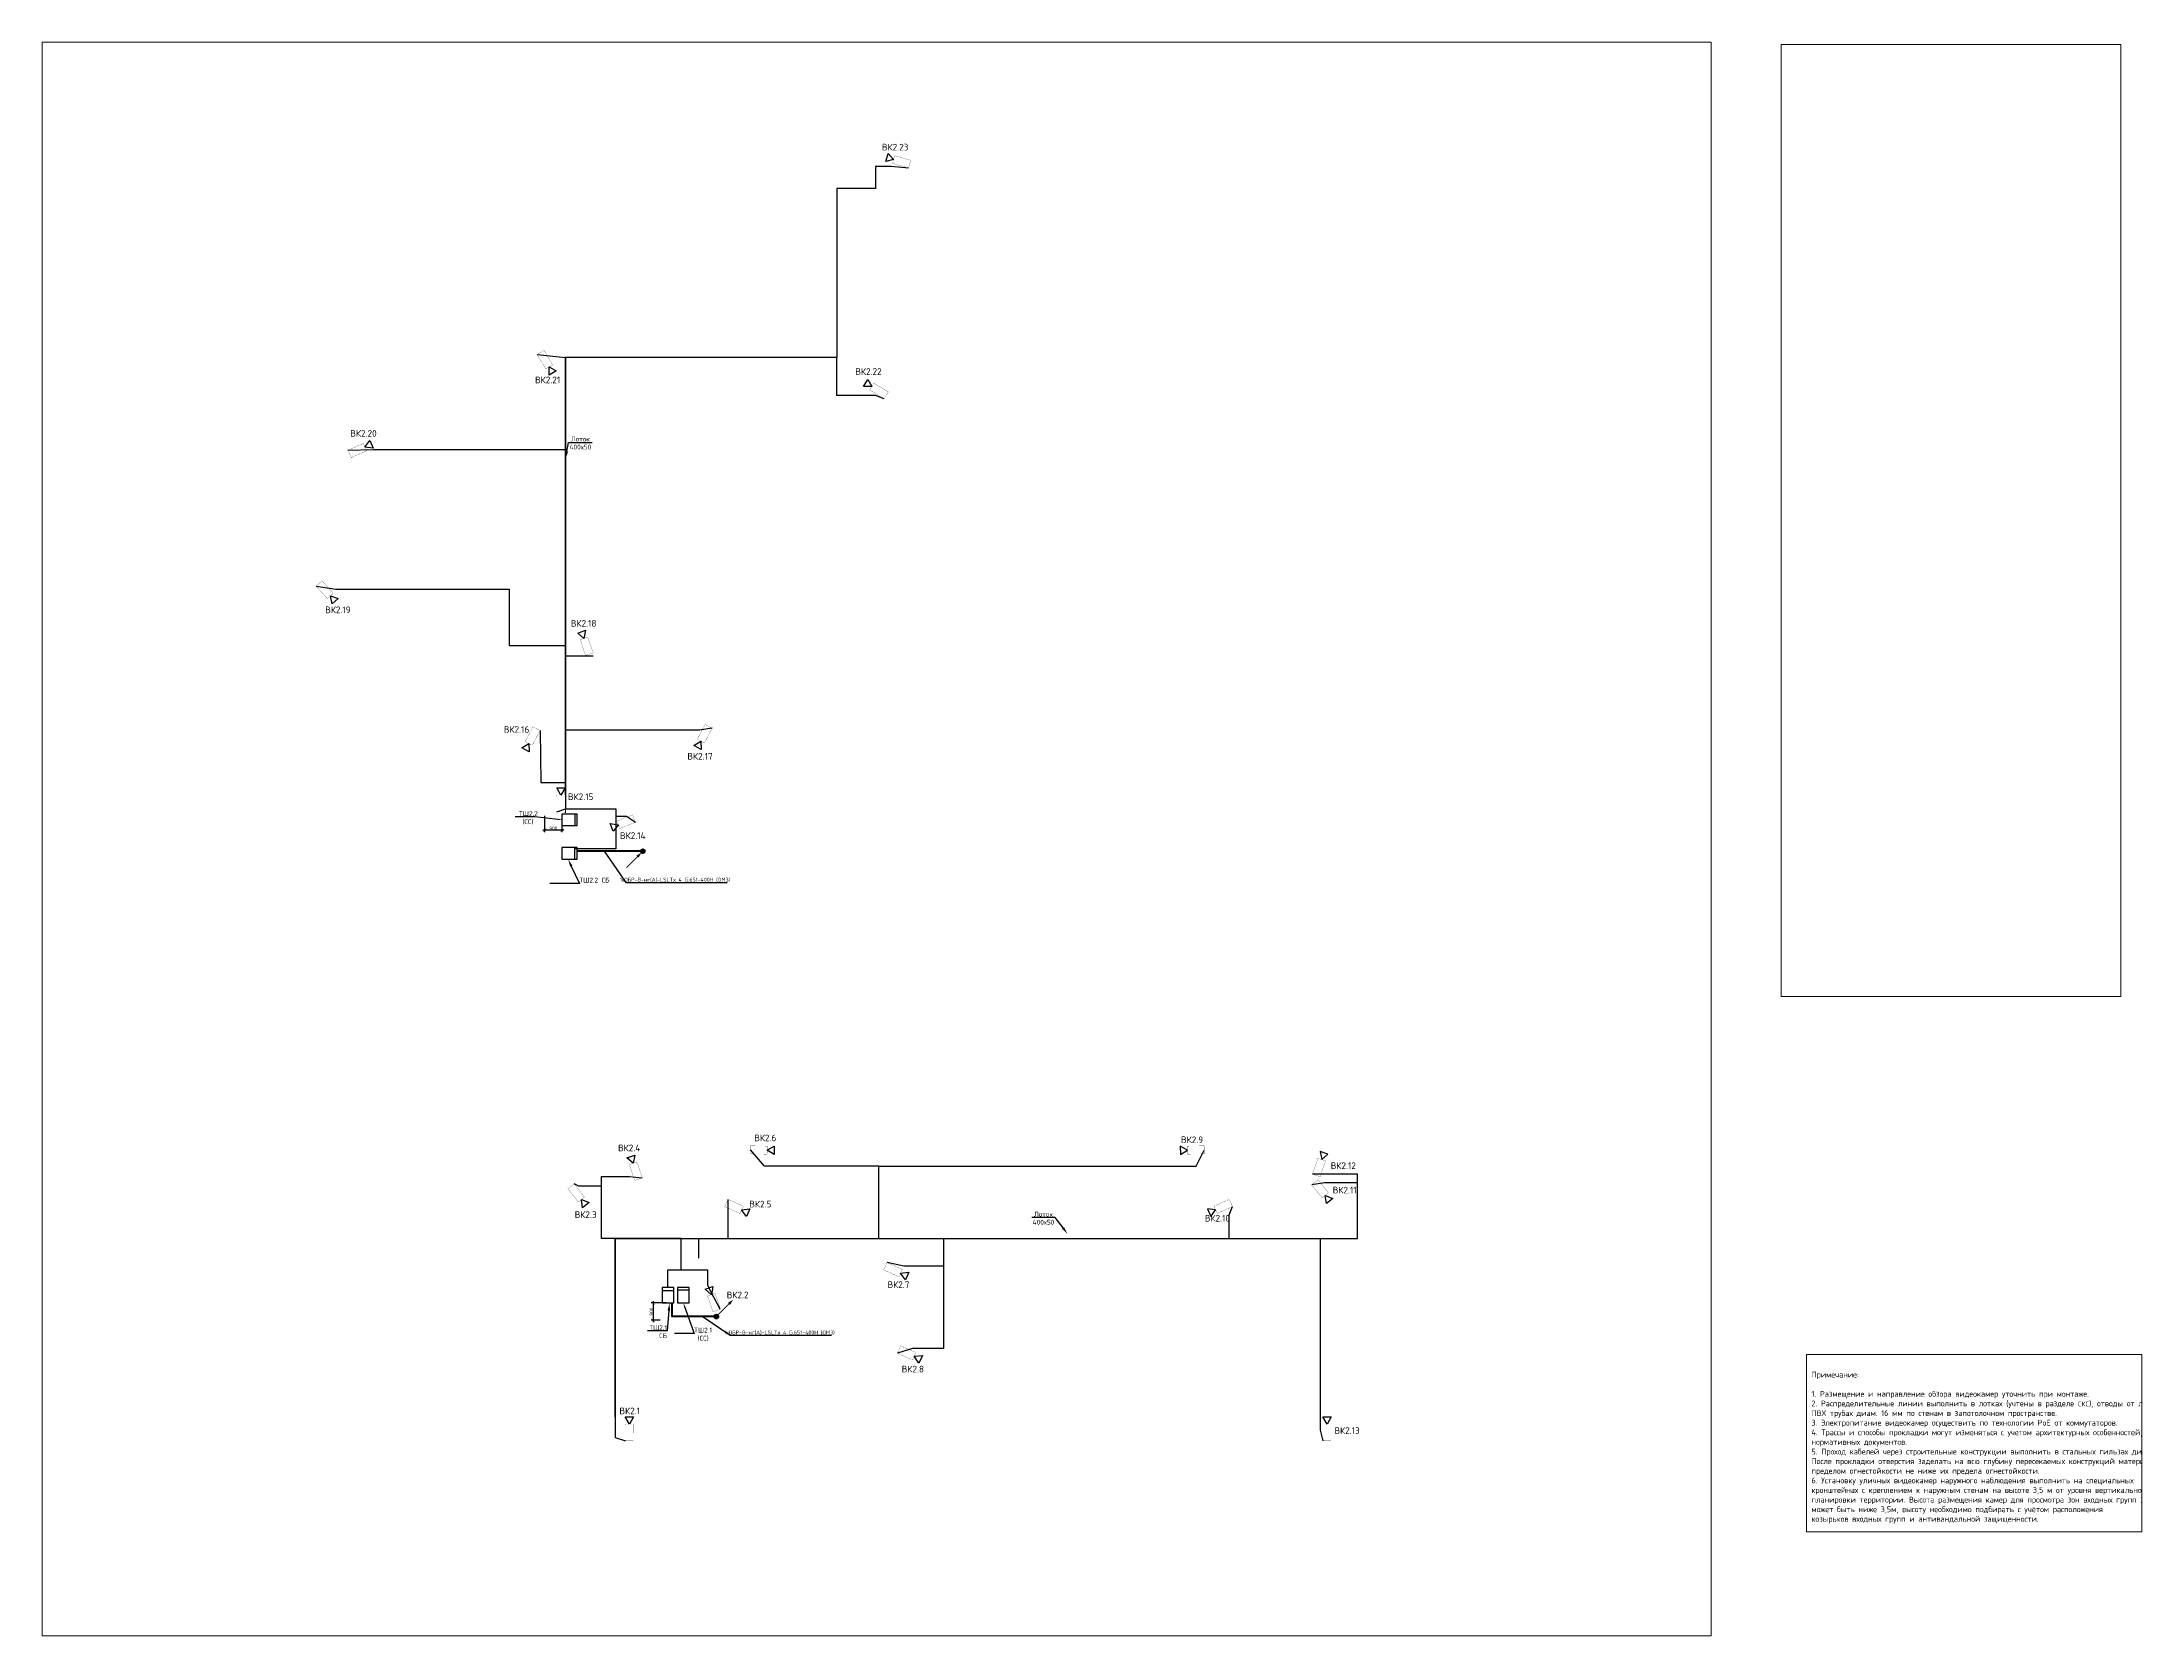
# Paper-space layout 'П2' of a CAD drawing. Header units: millimetres. Extents: x 86 to 1178, y 7 to 836.
# The model-space entities are those that its viewports show. They can reach past a viewport. Long polylines and large blocks are cut down to what shows.
import ezdxf
from ezdxf import colors
from ezdxf.entities.mleader import LeaderData, LeaderLine
from ezdxf.math import Vec2, Vec3

# ---------------------------------------------------------------- set-up
doc = ezdxf.new("R2010")
doc.units = ezdxf.units.MM
doc.layers.add('_СОТ', color=7, linetype='Continuous')
doc.layers.add('СОТ_Кабель_UTP', color=5, linetype='Continuous')
for name, color, linetype, lineweight in [('СС_СКК_Лоток', 151, 'Рабочее в лотке -П-П-', 30), ('СС_СКС_Оборудование', 6, 'Continuous', 30), ('ТСОН текст', 7, 'Continuous', 9), ('шкаф СКС', 94, 'Continuous', 50)]:
    doc.layers.add(name, color=color, linetype=linetype, lineweight=lineweight)
doc.styles.add('BRAZEN-txt', font='isocpeui.ttf')
doc.styles.add('DEN', font='isocpeur.ttf', dxfattribs={"height": 300})
doc.styles.add('ICOCPEUR', font='isocpeur.ttf')
doc.styles.add('KOSTY_STYLE', font='isocpeur.ttf')
doc.linetypes.add('Рабочее в лотке -П-П-', pattern='A,5,[130,ltypeshp.shx,S=0.5,R=0,X=1,Y=0],1,[130,ltypeshp.shx,S=0.75,R=90,X=0.75,Y=0.5],1,[130,ltypeshp.shx,S=0.5,R=0,X=0.5,Y=0],3.25', length=10.25)
doc.dimstyles.new('BRAZEN-Размеры_осевые', dxfattribs={"dimscale": 0, "dimtxt": 350, "dimasz": 150, "dimexe": 100, "dimexo": 100, "dimgap": 70, "dimtad": 1, "dimdec": 0, "dimzin": 0, "dimdsep": 46, "dimtxsty": 'BRAZEN-txt', "dimblk": 'ARCHTICK', "dimcen": 1, "dimdle": 100, "dimadec": 0, "dimazin": 0, "dimtfac": 1, "dimtdec": 0, "dimtofl": 0, "dimtmove": 1, "dimatfit": 3, "dimfxl": 1, "dimtolj": 1, "dimtzin": 0, "dimarcsym": 0})

# ---------------------------------------------------------------- blocks, each defined once
blk = doc.blocks.new('_ARCHTICK')
at = {"color": 0, "linetype": 'ByBlock', "const_width": 0.15}
blk.add_lwpolyline([(-0.5, -0.5), (0.5, 0.5)], dxfattribs=at)
blk = doc.blocks.new('*D44')
at = {"layer": 'Defpoints', "color": 0, "lineweight": 50, "transparency": 16777216}
for p in [(185365, 209783), (184598, 208883), (185065, 208883)]:
    blk.add_point(p, dxfattribs=at)
at = {"layer": 'СС_СКК_Лоток', "color": 0, "linetype": 'Continuous', "lineweight": -2, "transparency": 16777216}
for p, q in [((185265, 209783), (184498, 209783)), ((184598, 209883), (184598, 208783)), ((184965, 208883), (184498, 208883))]:
    blk.add_line(p, q, dxfattribs=at)
at = {"layer": 'СС_СКК_Лоток', "color": 0, "lineweight": -2, "transparency": 16777216, "xscale": 150, "yscale": 150, "zscale": 150}
for p, rotation in [((184598, 209783), 90), ((184598, 208883), 270)]:
    blk.add_blockref('_ARCHTICK', p, dxfattribs=dict(at, rotation=rotation))
at = {"layer": 'СС_СКК_Лоток', "color": 0, "lineweight": 0, "transparency": 16777216, "insert": (184499, 209333), "char_height": 250, "width": 731.08, "attachment_point": 5, "rotation": 90, "style": 'ICOCPEUR'}
blk.add_mtext('\\A1;{\\H0.71429x;900}', dxfattribs=at)
blk = doc.blocks.new('*D45')
at = {"layer": 'Defpoints', "color": 0, "lineweight": 50, "transparency": 16777216}
for p in [(178950, 235207), (179850, 235207), (178950, 234367)]:
    blk.add_point(p, dxfattribs=at)
at = {"layer": 'СС_СКК_Лоток', "color": 0, "linetype": 'Continuous', "lineweight": -2, "transparency": 16777216}
for p, q in [((178950, 235107), (178950, 234267)), ((179850, 235107), (179850, 234267)), ((179950, 234367), (178850, 234367))]:
    blk.add_line(p, q, dxfattribs=at)
at = {"layer": 'СС_СКК_Лоток', "color": 0, "lineweight": -2, "transparency": 16777216, "xscale": 150, "yscale": 150, "zscale": 150, "rotation": 180}
blk.add_blockref('_ARCHTICK', (178950, 234367), dxfattribs=at)
at = {"layer": 'СС_СКК_Лоток', "color": 0, "lineweight": -2, "transparency": 16777216, "xscale": 150, "yscale": 150, "zscale": 150}
blk.add_blockref('_ARCHTICK', (179850, 234367), dxfattribs=at)
at = {"layer": 'СС_СКК_Лоток', "color": 0, "lineweight": 0, "transparency": 16777216, "insert": (179400, 234466), "char_height": 250, "width": 731.08, "attachment_point": 5, "style": 'ICOCPEUR'}
blk.add_mtext('\\A1;{\\H0.71429x;900}', dxfattribs=at)
blk = doc.blocks.new('*U51')
at = {"color": 0}
blk.add_lwpolyline([(-0.7, -0.7, 0, 1.5, 0), (-2.8, -2.8, 2, 2, 0)], format="xyseb", dxfattribs=at)
at = {"color": 0, "const_width": 0.5}
blk.add_lwpolyline([(-8.5, -8.5), (-2.8, -2.8)], dxfattribs=at)
at = {"color": 0, "lineweight": 50, "ltscale": 100}
for radius in [1, 0.5]:
    blk.add_circle((0, 0), radius, dxfattribs=at)
blk = doc.blocks.new('*U52')
at = {"color": 0, "const_width": 0.5}
blk.add_lwpolyline([(0.7, 0.7), (6.6, 6.6)], dxfattribs=at)
at = {"color": 0}
blk.add_lwpolyline([(8.7, 8.7, 0, 1.5, 0), (6.6, 6.6, 2, 2, 0)], format="xyseb", dxfattribs=at)
at = {"color": 0, "lineweight": 50, "ltscale": 100}
for radius in [1, 0.5]:
    blk.add_circle((0, 0), radius, dxfattribs=at)
blk = doc.blocks.new('камера внутренняя')
at = {"color": 0}
blk.add_wipeout([(1951939, -2424562), (1952808, -2424562), (1952808, -2424771), (1953178, -2424557), (1953178, -2424989), (1952808, -2424771), (1952808, -2424979), (1951939, -2424979)], dxfattribs=at)
at = {"layer": 'шкаф СКС', "color": 0, "lineweight": 25}
for p, q in [((1952808, -2424771), (1953178, -2424557)), ((1953178, -2424989), (1952808, -2424771)), ((1953178, -2424557), (1953178, -2424989))]:
    blk.add_line(p, q, dxfattribs=at)
at = {"layer": 'шкаф СКС', "color": 0, "lineweight": 25, "const_width": 10.8}
blk.add_lwpolyline([(1951939, -2424562), (1952808, -2424562), (1952808, -2424979), (1951939, -2424979), (1951939, -2424562)], dxfattribs=at)

msp = doc.modelspace()

# ---------------------------------------------------------------- linework, layer by layer
at = {"layer": '_СОТ', "color": 4, "lineweight": 50, "ltscale": 100}
for points in [[(184058.054, 233271.557), (180649.996, 233271.557)], [(187876.846, 209075.928), (185579.852, 209075.928), (185579.852, 209782.653)]]:
    msp.add_lwpolyline(points, dxfattribs=at)
at = {"layer": 'СС_СКК_Лоток', "ltscale": 100}
for points in [[(180032.284, 235261.314), (180032.284, 258978.727)], [(182611.786, 203854.468), (182611.786, 213130.538), (219287.839, 213130.538), (219287.839, 203450.301)]]:
    msp.add_lwpolyline(points, dxfattribs=at)
at = {"layer": 'СС_СКК_Лоток', "ltscale": 75}
msp.add_lwpolyline([(186970.132, 212121.576), (186970.131, 213130.538)], dxfattribs=at)
at = {"layer": 'СС_СКС_Оборудование', "color": 180}
for p, q in [((180528.003, 235206.575), (180528.003, 234606.575)), ((185864.936, 210460.66), (186464.936, 210460.66))]:
    msp.add_line(p, q, dxfattribs=at)
at = {"layer": 'СС_СКС_Оборудование', "color": 3}
for p, q in [((180504.185, 233461.557), (180504.185, 232861.557)), ((185064.936, 210436.841), (185664.936, 210436.841))]:
    msp.add_line(p, q, dxfattribs=at)
at = {"layer": 'СС_СКС_Оборудование', "color": 180}
for points in [[(180649.996, 235206.575), (179849.996, 235206.575), (179849.996, 234606.575), (180649.996, 234606.575)], [(185864.936, 210582.653), (185864.936, 209782.653), (186464.936, 209782.653), (186464.936, 210582.653)]]:
    msp.add_lwpolyline(points, close=True, dxfattribs=at)
at = {"layer": 'СС_СКС_Оборудование', "color": 3}
for points in [[(180649.996, 233461.557), (179849.996, 233461.557), (179849.996, 232861.557), (180649.996, 232861.557)], [(185064.936, 210582.653), (185064.936, 209782.653), (185664.936, 209782.653), (185664.936, 210582.653)]]:
    msp.add_lwpolyline(points, close=True, dxfattribs=at)

# ---------------------------------------------------------------- block references
at = {"layer": '_СОТ', "color": 6, "lineweight": 30}
for p, rotation in [((1384847.482, -2608644.953, 0), 163.5801692736808), ((617435.578, -2827266.35, 0), 148.9337721844155), ((-2606318.392, 1663977.671, 0), 24.23070480376269), ((626681.582, 3325900.157, 0), 312.6778638816889), ((-1471561.813, -2394225.879, 0), 109.0942090923875), ((3232502.409, 841974.53, 0), 242.3231175673256), ((3241452.459, 842094.741, 0), 242.3231175673256), ((2882566.858, -1315882.608), 201.2839406958034), ((-1466509.088, -2423083.024, 0), 109.1484713275475), ((-1731572.951, 2666922.94, 0), 359.277853928415), ((879339.153, 3249153.34, 0), 308.1889208091715), ((-596430.176, 3227228.709, 0), 335.7695385119384), ((918022.157, 3249369.17, 0), 308.1889208091715)]:
    msp.add_blockref('камера внутренняя', p, dxfattribs=dict(at, rotation=rotation))
at = {"layer": '_СОТ', "color": 6, "lineweight": 30, "xscale": -1}
for p, rotation in [((2134471.344, 2666922.94, 0), 0.7221460715850015), ((999469.489, 3227228.709, 0), 24.23046148806159)]:
    msp.add_blockref('камера внутренняя', p, dxfattribs=dict(at, rotation=rotation))
at = {"layer": 'СС_СКК_Лоток', "color": 5, "xscale": 100, "yscale": 100, "zscale": 100}
msp.add_blockref('*U52', (187876.846, 209075.928), dxfattribs=at)

# ---------------------------------------------------------------- texts
at = {"layer": '_СОТ', "color": 7, "lineweight": 25, "insert": (182840.192, 204347.143), "char_height": 347.4358, "width": 1248.59224, "attachment_point": 1, "style": 'KOSTY_STYLE'}
msp.add_mtext('ВК2.1', dxfattribs=at)
at = {"layer": 'ТСОН текст', "lineweight": 0, "insert": (154149.479, -55863.169), "char_height": 300, "width": 17257.07482, "attachment_point": 4, "style": 'KOSTY_STYLE'}
msp.add_mtext('Примечание:\\P{\\L\\P}1. Размещение и направление обзора видеокамер уточнить при монтаже. \\P\\pxt47.573;2. Распределительные линии выполнить в лотках (учтены в разделе {\\H0.83333x;СКС}), отводы от лотков в ПВХ трубах диам. 16 мм по стенам в запотолочном пространстве. \\P3. Электропитание видеокамер осуществить по технологии PoE от коммутаторов.\\P4. Трассы и способы прокладки могут изменяться с учетом архитектурных особенностей, с учетом нормативных документов.\\P\\ptz;5. Проход кабелей через строительные конструкции выполнить в стальных гильзах диам. 20 мм. \\PПосле прокладки отверстия заделать на всю глубину пересекаемых конструкций материалом с пределом огнестойкости не ниже их предела огнестойкости.\\P6. Установку уличных видеокамер наружного наблюдения выполнить на специальных кронштейнах с креплением к наружным стенам на высоте 3,5 м от уровня вертикальной планировки территории. Высота размещения камер для просмотра зон входных групп здания может быть ниже 3,5м, высоту необходимо подбирать с учётом расположения\\Pкозырьков входных групп и антивандальной защищенности.', dxfattribs=at)

# ---------------------------------------------------------------- dimensions: what is measured, and where the dimension line sits
at = {"layer": 'СС_СКК_Лоток', "color": 7, "lineweight": 0}
for base, p1, p2, angle, picture, middle in [((178949.997, 234366.557), (179849.996, 235206.572), (178949.997, 235206.55), 180, '*D45', (179399.997, 234465.843)), ((184598.229, 208882.684), (185364.936, 209782.653), (185064.95, 208882.684), 270, '*D44', (184498.943, 209332.668))]:
    dim = msp.add_linear_dim(base=base, p1=p1, p2=p2, angle=angle, text='{\\H0.71429x;<>}', dimstyle='BRAZEN-Размеры_осевые', override={"dimscale": 1, "dimtxt": 250, "dimgap": 10, "dimtxsty": 'ICOCPEUR'}, dxfattribs=at)
    dim.commit()
    dim.dimension.update_dxf_attribs({"geometry": picture, "text_midpoint": middle})

# ---------------------------------------------------------------- leaders
at = {"layer": '_СОТ'}
ml = msp.add_multileader_mtext('Standard', dxfattribs=at)
ml.set_content('ТШ2.2\\P (СС)', color=256, style='KOSTY_STYLE')
ml.set_leader_properties()
ml.build(insert=Vec2(0, 0))
ml.multileader.update_dxf_attribs({"has_dogleg": 0, "text_left_attachment_type": 6, "text_right_attachment_type": 6, "dogleg_length": 100, "arrow_head_size": 200})
ctx = ml.context
ctx.base_point, ctx.char_height, ctx.arrow_head_size, ctx.landing_gap_size, ctx.plane_origin = Vec3(177616.054, 235055.557), 250, 200, 0, Vec3(184103.867, 232158.37)
ctx.left_attachment, ctx.right_attachment = 6, 6
notes = []
notes.append((ctx, [(0, (1, 1, 0), (178541.054, 235055.557), (-1, 0), 100, [(0, [(179849.996, 234906.575)], 0, [])])]))
ctx.mtext.insert, ctx.mtext.width, ctx.mtext.flow_direction = Vec3(177616.054, 235355.557), 1520.83746, 5
ml = msp.add_multileader_mtext('Standard', dxfattribs=at)
ml.set_content('ТШ2.2 СБ', color=256, style='KOSTY_STYLE')
ml.set_leader_properties()
ml.build(insert=Vec2(0, 0))
ml.multileader.update_dxf_attribs({"has_dogleg": 0, "text_left_attachment_type": 6, "text_right_attachment_type": 6, "dogleg_length": 100, "arrow_head_size": 400})
ctx = ml.context
ctx.base_point, ctx.char_height, ctx.arrow_head_size, ctx.landing_gap_size, ctx.plane_origin = Vec3(180756.834, 231595.069, 0), 250, 400, 0, Vec3(182398.846, 230480.118, 0)
ctx.left_attachment, ctx.right_attachment = 6, 6
notes.append((ctx, [(1, (1, 1, 0), (180656.834, 231595.069, 0), (1, 0), 100, [(0, [(180169.713, 232861.377, 0)], 0, [])])]))
ctx.mtext.insert, ctx.mtext.defined_height, ctx.mtext.flow_direction = Vec3(180756.834, 231895.069, 0), 339.116, 5
ml = msp.add_multileader_mtext('Standard', dxfattribs=at)
ml.set_content('ТШ2.1\\P СБ', color=256, style='KOSTY_STYLE')
ml.set_leader_properties()
ml.build(insert=Vec2(0, 0))
ml.multileader.update_dxf_attribs({"has_dogleg": 0, "text_left_attachment_type": 6, "text_right_attachment_type": 6, "dogleg_length": 100, "arrow_head_size": 400})
ctx = ml.context
ctx.base_point, ctx.char_height, ctx.arrow_head_size, ctx.landing_gap_size, ctx.plane_origin = Vec3(184545.949, 208328.496, 0), 250, 400, 0, Vec3(185303.501, 207116.244, 0)
ctx.left_attachment, ctx.right_attachment, ctx.text_align_type = 6, 6, 2
notes.append((ctx, [(0, (1, 1, 0), (185420.949, 208328.496, 0), (-1, 0), 100, [(0, [(185441.807, 209782.653, 0)], 0, [])])]))
ctx.mtext.insert, ctx.mtext.defined_height, ctx.mtext.alignment, ctx.mtext.flow_direction = Vec3(185320.949, 208628.496, 0), 339.116, 3, 5
ml = msp.add_multileader_mtext('Standard', dxfattribs=at)
ml.set_content('ТШ2.1\\P (СС)', color=256, style='KOSTY_STYLE')
ml.set_leader_properties()
ml.build(insert=Vec2(0, 0))
ml.multileader.update_dxf_attribs({"has_dogleg": 0, "text_left_attachment_type": 6, "text_right_attachment_type": 6, "dogleg_length": 100, "arrow_head_size": 200})
ctx = ml.context
ctx.base_point, ctx.char_height, ctx.arrow_head_size, ctx.landing_gap_size, ctx.plane_origin = Vec3(186726.054, 208197.557), 250, 200, 0, Vec3(193163.867, 205300.37)
ctx.left_attachment, ctx.right_attachment = 6, 6
notes.append((ctx, [(1, (1, 1, 0), (186626.054, 208197.557), (1, 0), 100, [(0, [(186164.936, 209782.653)], 0, [])])]))
ctx.mtext.insert, ctx.mtext.width, ctx.mtext.flow_direction = Vec3(186726.054, 208497.557), 1520.83746, 5
at = {"layer": 'СС_СКК_Лоток', "color": 7}
ml = msp.add_multileader_mtext('Standard', dxfattribs=at)
ml.set_content('Лоток\\P400х50', color=7, style='ICOCPEUR')
ml.set_leader_properties()
ml.build(insert=Vec2(0, 0))
ml.multileader.update_dxf_attribs({"text_left_attachment_type": 6, "text_right_attachment_type": 6, "dogleg_length": 100, "arrow_head_size": 400})
ctx = ml.context
ctx.base_point, ctx.char_height, ctx.arrow_head_size, ctx.landing_gap_size, ctx.plane_origin = Vec3(180298.06, 254529.557), 250, 400, 0, Vec3(185885.164, 252567.396)
ctx.left_attachment, ctx.right_attachment, ctx.text_align_type = 6, 6, 1
notes.append((ctx, [(1, (1, 1, 0), (180198.06, 254529.557), (1, 0), 100, [(0, [(180032.284, 253667.964)], 0, [])])]))
ctx.mtext.insert, ctx.mtext.width, ctx.mtext.alignment, ctx.mtext.flow_direction = Vec3(180810.56, 254829.557), 2467.27373, 2, 5
ml = msp.add_multileader_mtext('Standard', dxfattribs=at)
ml.set_content('Лоток\\P400х50', color=7, style='ICOCPEUR')
ml.set_leader_properties()
ml.build(insert=Vec2(0, 0))
ml.multileader.update_dxf_attribs({"text_left_attachment_type": 6, "text_right_attachment_type": 6, "dogleg_length": 100, "arrow_head_size": 400})
ctx = ml.context
ctx.base_point, ctx.char_height, ctx.arrow_head_size, ctx.landing_gap_size, ctx.plane_origin = Vec3(204380.357, 214225.948), 250, 400, 0, Vec3(209967.461, 212263.787)
ctx.left_attachment, ctx.right_attachment, ctx.text_align_type = 6, 6, 1
notes.append((ctx, [(0, (1, 1, 0), (205505.357, 214225.948), (-1, 0), 100, [(0, [(206146.155, 213364.439)], 0, [])])]))
ctx.mtext.insert, ctx.mtext.width, ctx.mtext.alignment, ctx.mtext.flow_direction = Vec3(204892.857, 214525.948), 2467.27373, 2, 5
for ctx, leaders in notes:
    for number, flags, end, landing, length, lines in leaders:
        leader = LeaderData()
        leader.index, (leader.has_last_leader_line, leader.has_dogleg_vector, leader.attachment_direction) = number, flags
        leader.last_leader_point, leader.dogleg_vector, leader.dogleg_length = Vec3(end), Vec3(landing), length
        for number, points, colour, breaks in lines:
            line = LeaderLine()
            line.index, line.vertices, line.color, line.breaks = number, Vec3.list(points), colors.encode_raw_color(colour), breaks
            leader.lines.append(line)
        ctx.leaders.append(leader)

# ---------------------------------------------------------------- next in the draw order: linework, layer by layer
at = {"layer": 'СОТ_Кабель_UTP', "ltscale": 100}
for points in [[(185364.936, 210582.653), (185364.936, 211502.496), (186058.821, 211502.496), (186058.821, 213130.538), (181905.561, 213130.538), (181905.561, 216362.974), (183368.906, 216362.974), (184030.52, 216293.317)], [(185364.936, 210582.653), (185364.936, 211502.496), (186058.821, 211502.496), (186058.821, 213130.538), (181905.561, 213130.538), (181905.561, 215863.006), (180737.194, 215863.006), (180489.152, 215974.191)]]:
    msp.add_lwpolyline(points, dxfattribs=at)

# ---------------------------------------------------------------- next in the draw order: block references
at = {"layer": '_СОТ', "color": 6, "lineweight": 30}
for p, rotation in [((1273479.703, 3173159.277, 0), 300.5753594734403), ((-2238752.217, -1724310.906, 0), 90.18214063956484), ((-588162.393, 3223939.203, 0), 335.7695385119384), ((-587454.608, 3219611.991, 0), 335.7695385119384), ((-2245821.764, -1743830.161, 0), 89.87043108582506), ((-2209543.174, -1743830.161, 0), 89.87043108582506)]:
    msp.add_blockref('камера внутренняя', p, dxfattribs=dict(at, rotation=rotation))
at = {"layer": '_СОТ', "color": 6, "lineweight": 30, "xscale": -1, "rotation": 250.8515286724524}
msp.add_blockref('камера внутренняя', (1869419.737, -2422890.635, 0), dxfattribs=at)

# ---------------------------------------------------------------- next in the draw order: texts
at = {"layer": '_СОТ', "color": 7, "lineweight": 25, "char_height": 347.4358, "width": 1248.59224, "attachment_point": 1, "style": 'KOSTY_STYLE'}
for s, insert in [('ВК2.23', (196489.413, 270054.406)), ('ВК2.22', (195106.885, 258387.521)), ('ВК2.20', (168844.562, 255171.81)), ('ВК2.19', (167536.421, 245997.674)), ('ВК2.18', (180312.815, 245295.402)), ('ВК2.16', (176828.611, 239777.191)), ('ВК2.17', (186375.731, 238382.831)), ('ВК2.14', (182867.672, 234257.629)), ('ВК2.6', (189848.371, 218540.701)), ('ВК2.9', (212045.329, 218442.676)), ('ВК2.4', (182768.533, 218019.892)), ('ВК2.3', (180513.999, 214553.737)), ('ВК2.5', (189595.86, 215098.025)), ('ВК2.10', (213281.509, 214363.421))]:
    msp.add_mtext(s, dxfattribs=dict(at, insert=insert))

# ---------------------------------------------------------------- next in the draw order: leaders
at = {"color": 7}
ml = msp.add_multileader_mtext('Standard', dxfattribs=at)
ml.set_content('1х{\\C256;ОБР-В-нг(А)-LSLTx 4 G.651-400H (OM3) }', color=7, style='DEN')
ml.set_leader_properties()
ml.set_arrow_properties(name='ARCHTICK')
ml.build(insert=Vec2(0, 0))
ml.multileader.update_dxf_attribs({"has_dogleg": 0, "text_left_attachment_type": 6, "text_right_attachment_type": 6, "dogleg_length": 172.052, "arrow_head_size": 100})
ctx = ml.context
ctx.base_point, ctx.char_height, ctx.arrow_head_size, ctx.plane_origin = Vec3(183166.384, 231652.211), 200, 100, Vec3(188651.635, 231819.801)
ctx.left_attachment, ctx.right_attachment, ctx.text_align_type = 6, 6, 1
notes = []
notes.append((ctx, [(1, (1, 1, 0), (182994.331, 231652.211), (1, 0), 172.052, [(1, [(182042.261, 233272.961)], 0, [])])]))
ctx.mtext.insert, ctx.mtext.width, ctx.mtext.alignment, ctx.mtext.flow_direction = Vec3(185728.384, 231892.211), 5217.53675, 2, 5
ctx.mtext.has_bg_fill, ctx.mtext.bg_color, ctx.mtext.bg_scale_factor, ctx.mtext.bg_transparency, ctx.mtext.use_window_bg_color = 1, -1027028792, 1.5, 0, 1
ml = msp.add_multileader_mtext('Standard', dxfattribs=at)
ml.set_content('1х{\\C256;ОБР-В-нг(А)-LSLTx 4 G.651-400H (OM3)}', color=7, style='DEN')
ml.set_leader_properties()
ml.set_arrow_properties(name='ARCHTICK')
ml.build(insert=Vec2(0, 0))
ml.multileader.update_dxf_attribs({"has_dogleg": 0, "text_left_attachment_type": 6, "text_right_attachment_type": 6, "dogleg_length": 172.052, "arrow_head_size": 100})
ctx = ml.context
ctx.base_point, ctx.char_height, ctx.arrow_head_size, ctx.plane_origin = Vec3(188602.412, 208110.782), 200, 100, Vec3(194087.664, 208278.372)
ctx.left_attachment, ctx.right_attachment, ctx.text_align_type = 6, 6, 1
notes.append((ctx, [(1, (1, 1, 0), (188430.36, 208110.782), (1, 0), 172.052, [(1, [(187188.287, 209069.655)], 0, [])])]))
ctx.mtext.insert, ctx.mtext.width, ctx.mtext.alignment, ctx.mtext.flow_direction = Vec3(191164.412, 208350.782), 5217.53675, 2, 5
ctx.mtext.has_bg_fill, ctx.mtext.bg_color, ctx.mtext.bg_scale_factor, ctx.mtext.bg_transparency, ctx.mtext.use_window_bg_color = 1, -1027028792, 1.5, 0, 1
for ctx, leaders in notes:
    for number, flags, end, landing, length, lines in leaders:
        leader = LeaderData()
        leader.index, (leader.has_last_leader_line, leader.has_dogleg_vector, leader.attachment_direction) = number, flags
        leader.last_leader_point, leader.dogleg_vector, leader.dogleg_length = Vec3(end), Vec3(landing), length
        for number, points, colour, breaks in lines:
            line = LeaderLine()
            line.index, line.vertices, line.color, line.breaks = number, Vec3.list(points), colors.encode_raw_color(colour), breaks
            leader.lines.append(line)
        ctx.leaders.append(leader)

# ---------------------------------------------------------------- next in the draw order: linework, layer by layer
at = {"layer": 'СОТ_Кабель_UTP', "ltscale": 100}
for points in [[(197875.465, 268795.663), (196978.881, 268881.485), (196154.815, 268881.485), (196154.815, 267725.585), (194140.755, 267725.585), (194140.755, 258950.83), (180032.284, 258950.83), (180032.284, 235470.605), (182644.643, 235470.605), (182644.643, 233391.13), (180504.185, 233391.13)], [(178562.82, 259099.31), (180032.284, 258950.83), (180032.284, 235470.605), (182644.643, 235470.605), (182644.643, 233391.13), (180504.185, 233391.13)], [(196603.765, 256800.39), (196154.815, 256976.557), (194140.755, 256976.557), (194140.755, 258950.83), (180032.284, 258950.83), (180032.284, 235470.605), (182644.643, 235470.605), (182644.643, 233391.13), (180504.185, 233391.13)], [(168724.161, 254117.428), (170058.876, 254162.89), (180032.284, 254162.89), (180032.284, 235470.605), (182644.643, 235470.605), (182644.643, 233391.13), (180504.185, 233391.13)], [(167065.847, 247046.175), (168084.291, 246902.572), (177106.75, 246902.572), (177106.75, 243968.357), (180032.284, 243968.357), (180032.284, 235470.605), (182644.643, 235470.605), (182644.643, 233391.13), (180504.185, 233391.13)], [(181476.687, 243409.222), (180032.284, 243409.222), (180032.284, 235470.605), (182644.643, 235470.605), (182644.643, 233391.13), (180504.185, 233391.13)], [(178710.087, 239546.505), (178749.993, 236849.51), (180032.284, 236849.51), (180032.284, 235470.605), (182644.643, 235470.605), (182644.643, 233391.13), (180504.185, 233391.13)], [(187660.137, 239666.717), (187006.511, 239574.096), (180032.284, 239574.096), (180032.284, 235470.605), (182644.643, 235470.605), (182644.643, 233391.13), (180504.185, 233391.13)], [(179592.561, 235325.694), (180032.284, 235470.605), (182644.643, 235470.605), (182644.643, 233391.13), (180504.185, 233391.13)], [(183671.845, 234772.99), (183205.5, 235078.9), (182644.643, 235078.9), (182644.643, 233391.13), (180504.185, 233391.13)], [(185364.936, 210582.653), (185364.936, 211502.496), (186058.821, 211502.496), (186058.821, 213130.538), (182611.786, 213130.538), (182611.786, 202782.866), (183148.298, 202620.842)]]:
    msp.add_lwpolyline(points, dxfattribs=at)

# ---------------------------------------------------------------- next in the draw order: block references
at = {"layer": '_СОТ', "color": 6, "lineweight": 30, "rotation": 109.1484713275475}
msp.add_blockref('камера внутренняя', (-1462438.411, -2429913.535, 0), dxfattribs=at)
at = {"layer": 'СС_СКК_Лоток', "color": 5, "xscale": 100, "yscale": 100, "zscale": 100}
msp.add_blockref('*U51', (184058.054, 233271.557), dxfattribs=at)

# ---------------------------------------------------------------- next in the draw order: texts
at = {"layer": '_СОТ', "color": 7, "lineweight": 25, "char_height": 347.4358, "width": 1248.59224, "attachment_point": 1, "style": 'KOSTY_STYLE'}
for s, insert in [('ВК2.21', (178452.852, 257952.042)), ('ВК2.15', (180163.163, 236278.62)), ('ВК2.12', (219830.75, 217095.121)), ('ВК2.11', (219934.528, 215825.53)), ('ВК2.7', (196781.568, 210911.959)), ('ВК2.8', (197519.882, 206517.468)), ('ВК2.13', (220023.631, 203323.67))]:
    msp.add_mtext(s, dxfattribs=dict(at, insert=insert))

# ---------------------------------------------------------------- next in the draw order: linework, layer by layer
at = {"layer": 'СОТ_Кабель_UTP', "ltscale": 100}
for points in [[(185364.936, 210582.653), (185364.936, 211502.496), (186058.821, 211502.496), (186058.821, 213130.538), (196332.39, 213130.538), (196332.39, 216905.009), (190391.171, 216905.009), (189650.338, 217743.731)], [(185364.936, 210582.653), (185364.936, 211502.496), (186058.821, 211502.496), (186058.821, 213130.538), (196332.39, 213130.538), (196332.39, 216905.009), (212832.405, 216905.009), (213247.524, 217734.782)], [(185364.936, 210582.653), (185364.936, 211502.496), (186058.821, 211502.496), (186058.821, 213130.538), (221227.748, 213130.538), (221227.748, 216474.008), (219505.071, 216474.008), (218880.13, 216485.707)], [(185364.936, 210582.653), (185364.936, 211502.496), (186058.821, 211502.496), (186058.821, 213130.538), (221227.748, 213130.538), (221227.748, 216022.676), (219505.071, 216022.676), (218844.543, 215932.318)], [(185364.936, 210582.653), (185364.936, 211502.496), (186058.821, 211502.496), (186058.821, 213130.538), (188496.351, 213130.538), (188496.351, 215170.348)], [(185364.936, 210582.653), (185364.936, 211502.496), (186058.821, 211502.496), (186058.821, 213130.538), (214542.962, 213130.538), (214542.962, 214363.421), (214722.943, 214794.258)], [(185364.936, 210582.653), (185364.936, 211502.496), (186058.821, 211502.496), (186058.821, 213130.538), (199685.533, 213130.538), (199685.533, 211689.815), (197635.901, 211689.815), (196755.221, 211884.852)], [(185364.936, 210582.653), (185364.936, 211502.496), (186058.821, 211502.496), (186058.821, 213130.538), (199685.533, 213130.538), (199685.533, 207409.948), (198082.63, 207409.948), (197291.939, 207177.54)], [(185364.936, 210582.653), (185364.936, 211502.496), (186058.821, 211502.496), (186058.821, 213130.538), (219287.839, 213130.538), (219287.839, 203168.739), (219426.888, 202620.842)], [(185364.936, 210582.653), (185364.936, 211502.496), (187414.936, 211502.496), (187414.936, 210702.496), (188067.492, 209482.684)]]:
    msp.add_lwpolyline(points, dxfattribs=at)

# ---------------------------------------------------------------- next in the draw order: texts
at = {"layer": '_СОТ', "color": 7, "lineweight": 25, "insert": (188420.681, 210373.17), "char_height": 347.4358, "width": 1248.59224, "attachment_point": 1, "style": 'KOSTY_STYLE'}
msp.add_mtext('ВК2.2', dxfattribs=at)

psp = doc.layouts.new('П2')

# ---------------------------------------------------------------- viewports
at = {"layer": 'Defpoints', "ltscale": 100, "view_target_point": (-35909.347, -27949.79)}
psp.add_viewport(center=(519.7, 421.6), size=(868.1, 828.797), view_center_point=(232126.745, 261857.762), view_height=82879.68686, dxfattribs=at)
at = {"layer": 'Defpoints', "color": 8, "ltscale": 100, "view_target_point": (-35909.347, -27949.79)}
for center, size, view_center_point, view_height, status in [((1078.4, 587.2), (176.5, 495.01), (293295.055, 277769.03), 49500.5801, 3), ((1090.5, 107.5), (174.4, 92.284), (198524.859, -27681.57), 9228.38763, 4)]:
    psp.add_viewport(center=center, size=size, view_center_point=view_center_point, view_height=view_height, status=status, dxfattribs=at)

doc.saveas('drawing.dxf')
